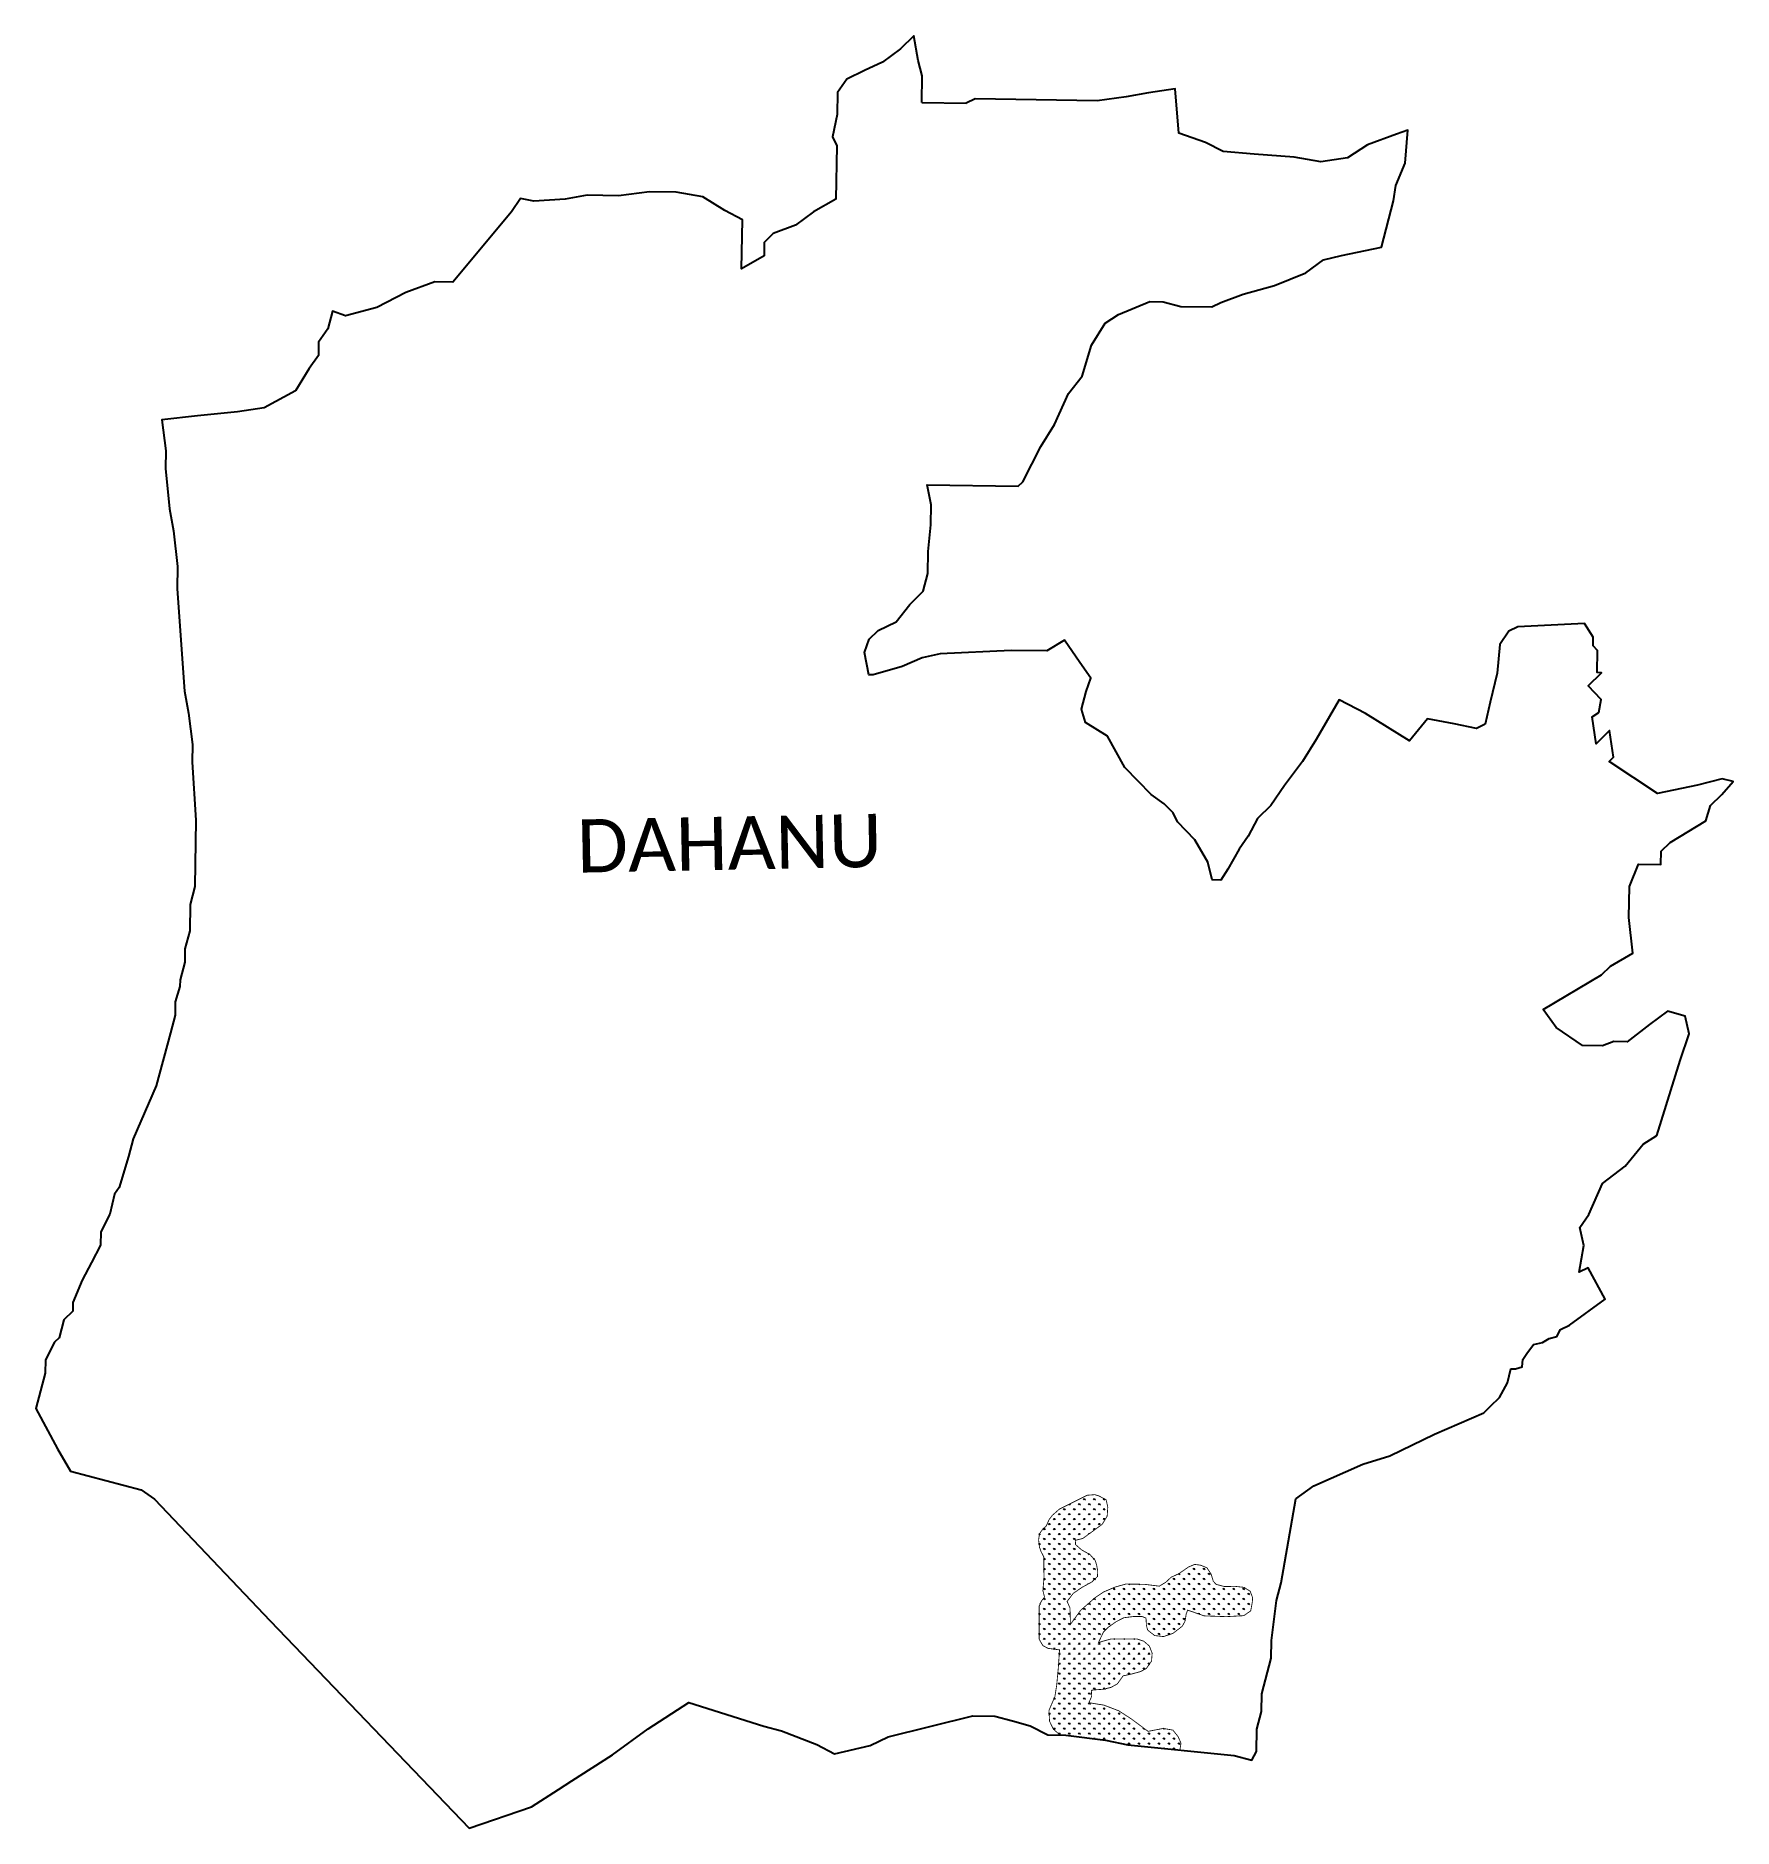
# Model space of a CAD drawing. Header units: metres. Extents: x 261051 to 267165, y 2208696 to 2215152.
import ezdxf

# ---------------------------------------------------------------- set-up
doc = ezdxf.new("R2010")
doc.units = ezdxf.units.M
for name, color, linetype in [('MANGROOVES', 112, 'Continuous'), ('village', 3, 'Continuous'), ('VILLAGE NAME', 250, 'Continuous')]:
    doc.layers.add(name, color=color, linetype=linetype)
doc.styles.get("Standard").update_dxf_attribs({"font": 'simplex.shx'})

msp = doc.modelspace()

# ---------------------------------------------------------------- hatches: boundary and pattern name
at = {"layer": 'MANGROOVES'}
h = msp.add_hatch(dxfattribs=at)
h.set_pattern_fill('GRASS', color=256)
h.paths.add_polyline_path([(264896.3, 2209402.5), (264913.6, 2209419.8), (264941.4, 2209439.6), (264969.6, 2209454.2), (265006.8, 2209459), (265035.3, 2209458.9), (265049.8, 2209453), (265051.2, 2209427.2), (265055.7, 2209409.8), (265080.8, 2209390.1), (265113.1, 2209386.4), (265147, 2209398), (265180.4, 2209423.7), (265190.5, 2209442.1), (265194.6, 2209467.9), (265199.6, 2209481.8), (265259.2, 2209461), (265339, 2209458.2), (265402, 2209461.7), (265427, 2209479.1), (265432.7, 2209510.5), (265433.8, 2209526.4), (265425.1, 2209549.6), (265402.9, 2209563.7), (265369.5, 2209567.4), (265332.6, 2209566.5), (265302.6, 2209574.4), (265292.2, 2209585.4), (265284.5, 2209611.1), (265269, 2209634.2), (265246.5, 2209643.5), (265225, 2209646.4), (265202.5, 2209636.8), (265168.4, 2209613.1), (265140, 2209599.9), (265120.9, 2209582), (265097.8, 2209568), (265045.1, 2209574.6), (264977.7, 2209575.7), (264938.5, 2209564.8), (264897.4, 2209547.2), (264865.6, 2209525.9), (264814.7, 2209481.4), (264777.6, 2209430.5), (264775.9, 2209489.4), (264765.6, 2209512.9), (264787.7, 2209542.2), (264820.6, 2209564.5), (264854.4, 2209582.9), (264875, 2209602.4), (264875.7, 2209622.5), (264872.4, 2209641.8), (264867, 2209660.2), (264847.9, 2209681.8), (264818, 2209698.5), (264796.1, 2209717.5), (264795.1, 2209732.9), (264822.2, 2209739.8), (264892.1, 2209790.9), (264909.9, 2209820.4), (264912.1, 2209852.7), (264906.3, 2209878.9), (264879.5, 2209893.3), (264864.7, 2209897.5), (264837.9, 2209895.4), (264737.3, 2209845.1), (264712.1, 2209822.8), (264700.9, 2209808), (264689.8, 2209783.6), (264679.3, 2209775.3), (264666.1, 2209756.9), (264662.9, 2209734.6), (264666, 2209708.6), (264672.1, 2209691.8), (264681.5, 2209673.5), (264682.2, 2209595.4), (264678.3, 2209552.7), (264684, 2209528.9), (264672.7, 2209513.8), (264664.7, 2209495.7), (264664.9, 2209416.4), (264665.2, 2209376.3), (264678, 2209354.3), (264696.5, 2209344), (264738.3, 2209338.6), (264733.9, 2209273.8), (264728.1, 2209211.8), (264721.6, 2209170.1), (264700.1, 2209120.3), (264702.3, 2209081.5), (264715.9, 2209053.1), (264739.1, 2209032.6), (264741.9, 2209031.9), (264760.5, 2209031.6), (264904.2, 2209013.4), (264984, 2208996.2), (265171.6, 2208977.7), (265175.9, 2209002.3), (265165.3, 2209026.1), (265146.5, 2209049.6), (265112.1, 2209055.6), (265057.2, 2209045.1), (264996.4, 2209090.2), (264951.6, 2209119.1), (264898.1, 2209139.5), (264844.1, 2209148.3), (264854.2, 2209171.6), (264852.8, 2209193), (264865.2, 2209194.5), (264897.1, 2209196.8), (264924.5, 2209203.7), (264946.9, 2209216.4), (264967.2, 2209244.9), (265001.8, 2209252.5), (265031.1, 2209260.7), (265050.9, 2209271.5), (265069.7, 2209298.1), (265071.9, 2209326.6), (265061.9, 2209352.2), (265041.5, 2209370), (265016.9, 2209377.9), (264923.6, 2209377.8), (264893.8, 2209369.5), (264878.4, 2209364.6)])

# ---------------------------------------------------------------- linework, layer by layer
at = {"layer": 'MANGROOVES', "const_width": 2.97}
msp.add_lwpolyline([(264741.9, 2209031.9), (264739.1, 2209032.6), (264715.9, 2209053.1), (264702.3, 2209081.5), (264700.1, 2209120.3), (264721.6, 2209170.1), (264728.1, 2209211.8), (264733.9, 2209273.8), (264738.3, 2209338.6), (264696.5, 2209344), (264678, 2209354.3), (264665.2, 2209376.3), (264664.9, 2209416.4), (264664.7, 2209495.7), (264672.7, 2209513.8), (264684, 2209528.9), (264678.3, 2209552.7), (264682.2, 2209595.4), (264681.5, 2209673.5), (264672.1, 2209691.8), (264666, 2209708.6), (264662.9, 2209734.6), (264666.1, 2209756.9), (264679.3, 2209775.3), (264689.8, 2209783.6), (264700.9, 2209808), (264712.1, 2209822.8), (264737.3, 2209845.1), (264837.9, 2209895.4), (264864.7, 2209897.5), (264879.5, 2209893.3), (264906.3, 2209878.9), (264912.1, 2209852.7), (264909.9, 2209820.4), (264892.1, 2209790.9), (264822.2, 2209739.8), (264795.1, 2209732.9), (264796.1, 2209717.5), (264818, 2209698.5), (264847.9, 2209681.8), (264867, 2209660.2), (264872.4, 2209641.8), (264875.7, 2209622.5), (264875, 2209602.4), (264854.4, 2209582.9), (264820.6, 2209564.5), (264787.7, 2209542.2), (264765.6, 2209512.9), (264775.9, 2209489.4), (264777.6, 2209430.5), (264814.7, 2209481.4), (264865.6, 2209525.9), (264897.4, 2209547.2), (264938.5, 2209564.8), (264977.7, 2209575.7), (265045.1, 2209574.6), (265097.8, 2209568), (265120.9, 2209582), (265140, 2209599.9), (265168.4, 2209613.1), (265202.5, 2209636.8), (265225, 2209646.4), (265246.5, 2209643.5), (265269, 2209634.2), (265284.5, 2209611.1), (265292.2, 2209585.4), (265302.6, 2209574.4), (265332.6, 2209566.5), (265369.5, 2209567.4), (265402.9, 2209563.7), (265425.1, 2209549.6), (265433.8, 2209526.4), (265432.7, 2209510.5), (265427, 2209479.1), (265402, 2209461.7), (265339, 2209458.2), (265259.2, 2209461), (265199.6, 2209481.8), (265194.6, 2209467.9), (265190.5, 2209442.1), (265180.4, 2209423.7), (265147, 2209398), (265113.1, 2209386.4), (265080.8, 2209390.1), (265055.7, 2209409.8), (265051.2, 2209427.2), (265049.8, 2209453), (265035.3, 2209458.9), (265006.8, 2209459), (264969.6, 2209454.2), (264941.4, 2209439.6), (264913.6, 2209419.8), (264896.3, 2209402.5), (264878.4, 2209364.6), (264893.8, 2209369.5), (264923.6, 2209377.8), (265016.9, 2209377.9), (265041.5, 2209370), (265061.9, 2209352.2), (265071.9, 2209326.6), (265069.7, 2209298.1), (265050.9, 2209271.5), (265031.1, 2209260.7), (265001.8, 2209252.5), (264967.2, 2209244.9), (264946.9, 2209216.4), (264924.5, 2209203.7), (264897.1, 2209196.8), (264865.2, 2209194.5), (264852.8, 2209193), (264854.2, 2209171.6), (264844.1, 2209148.3), (264898.1, 2209139.5), (264951.6, 2209119.1), (264996.4, 2209090.2), (265057.2, 2209045.1), (265112.1, 2209055.6), (265146.5, 2209049.6), (265165.3, 2209026.1), (265175.9, 2209002.3), (265171.6, 2208977.7)], dxfattribs=at)
at = {"layer": 'village'}
msp.add_lwpolyline([(264242.3, 2214911.1), (264243.8, 2215007.1), (264228.7, 2215063.3), (264214, 2215151.5), (264165.3, 2215104.3), (264100.6, 2215057.3), (264036.1, 2215026.2), (263971.6, 2214995.2), (263938.9, 2214947.7), (263937.7, 2214867.7), (263920.5, 2214788), (263936, 2214755.8), (263933, 2214563.8), (263852.3, 2214517.1), (263787.6, 2214470.1), (263707.2, 2214439.3), (263674.7, 2214407.8), (263673.9, 2214359.8), (263593.2, 2214313), (263595.9, 2214489), (263532.4, 2214522), (263453.2, 2214571.2), (263357.5, 2214588.6), (263261.5, 2214590.1), (263149.3, 2214575.8), (263037.3, 2214577.5), (262957.1, 2214562.8), (262845, 2214556.5), (262797.2, 2214565.2), (262764.4, 2214517.7), (262552.6, 2214264.9), (262488.6, 2214265.9), (262384, 2214227.5), (262279.2, 2214173.1), (262166.8, 2214142.8), (262119, 2214159.6), (262102, 2214095.8), (262069.3, 2214048.4), (262068.6, 2214000.4), (262035.9, 2213952.9), (261986.7, 2213873.6), (261873.7, 2213811.3), (261777.5, 2213796.8), (261633.3, 2213783), (261505.1, 2213769), (261519.4, 2213656.8), (261518.4, 2213592.8), (261532.2, 2213448.6), (261547, 2213368.4), (261561, 2213240.2), (261559.8, 2213160.2), (261586.2, 2212791.8), (261600.9, 2212711.6), (261615.2, 2212599.4), (261614.3, 2212535.4), (261627.1, 2212327.2), (261623.4, 2212087.3), (261606.5, 2212023.5), (261605, 2211927.6), (261588, 2211863.8), (261587.3, 2211815.8), (261570.3, 2211752.1), (261569.9, 2211728.1), (261553.1, 2211672.4), (261552.4, 2211624.4), (261535.4, 2211560.7), (261484.5, 2211369.5), (261401.5, 2211178.8), (261384.6, 2211115), (261350.9, 2211003.6), (261334.5, 2210979.8), (261317.5, 2210908), (261284.5, 2210844.6), (261283.7, 2210796.6), (261250.8, 2210733.1), (261217.8, 2210669.6), (261184.6, 2210590.1), (261184.1, 2210558.1), (261151.6, 2210526.6), (261134.7, 2210462.9), (261118.4, 2210447.1), (261085.4, 2210383.6), (261084.7, 2210335.6), (261050.8, 2210208.2), (261128.6, 2210063), (261175.3, 2209982.3), (261430.2, 2209914.4), (261477.8, 2209881.7), (261895, 2209443.3), (262611.6, 2208696.4), (262836.7, 2208773), (262933.6, 2208835.5), (262982.1, 2208866.8), (263127.6, 2208960.5), (263257, 2209054.5), (263402.4, 2209148.4), (263673.1, 2209064.2), (263736.8, 2209047.2), (263864, 2208997.3), (263927.6, 2208964.4), (264056, 2208994.4), (264120.5, 2209025.4), (264425.6, 2209100.7), (264505.6, 2209099.5), (264569.3, 2209082.5), (264633, 2209065.5), (264696.5, 2209032.6), (264760.5, 2209031.6), (264904.2, 2209013.4), (264984, 2208996.2), (265367.4, 2208958.3), (265431.1, 2208941.4), (265447.6, 2208973.1), (265448.8, 2209053.1), (265465.8, 2209116.9), (265466.7, 2209180.8), (265500.7, 2209308.3), (265501.7, 2209372.2), (265519.8, 2209516), (265536.8, 2209579.7), (265589.5, 2209882.9), (265654.2, 2209929.9), (265831.3, 2210007.2), (265927.8, 2210037.7), (266089, 2210115.3), (266266.1, 2210192.6), (266290.5, 2210216.2), (266322.9, 2210247.6), (266352.5, 2210300.6), (266364.5, 2210351), (266380.5, 2210350.8), (266404.6, 2210358.4), (266407.1, 2210384.5), (266421.4, 2210406.1), (266445.9, 2210437.8), (266478, 2210445.3), (266502.5, 2210460.5), (266529.7, 2210466.8), (266542.7, 2210492.3), (266574.9, 2210507.8), (266704.3, 2210601.8), (266642, 2210714.8), (266609.8, 2210699.2), (266627.3, 2210795), (266612.3, 2210859.2), (266645, 2210906.7), (266694.7, 2211017.9), (266775.6, 2211080.7), (266840.9, 2211159.7), (266889.3, 2211191), (266973.5, 2211461.6), (267006.9, 2211557.1), (266991.9, 2211621.4), (266928.2, 2211638.3), (266863.4, 2211591.3), (266782.5, 2211528.6), (266734.5, 2211529.3), (266694.3, 2211513.9), (266622.3, 2211515), (266527.3, 2211580.5), (266480.3, 2211645.2), (266690.2, 2211769.9), (266722.7, 2211801.5), (266803.4, 2211848.2), (266789.3, 2211976.4), (266791, 2212088.4), (266824.2, 2212167.9), (266904.2, 2212166.6), (266905, 2212214.6), (266937.4, 2212246.1), (267066.6, 2212324.2), (267083.4, 2212379.9), (267124, 2212419.3), (267164.8, 2212466.6), (267124.9, 2212475.3), (267036.6, 2212452.6), (266892.1, 2212422.8), (266717.9, 2212537.5), (266734.1, 2212553.2), (266719.6, 2212649.4), (266670.9, 2212602.2), (266656.4, 2212698.4), (266680.6, 2212714), (266689.3, 2212761.9), (266642.1, 2212810.6), (266690.8, 2212857.9), (266674.8, 2212858.1), (266676, 2212938.1), (266660.3, 2212954.3), (266660.8, 2212986.3), (266629.5, 2213034.8), (266389.3, 2213022.5), (266357.1, 2213006.9), (266324.4, 2212959.4), (266314.8, 2212855.6), (266289.2, 2212752), (266272, 2212672.3), (266239.7, 2212656.7), (266160, 2212674), (266064.3, 2212691.4), (265999.1, 2212612.4), (265840.6, 2212710.8), (265745.4, 2212760.3), (265663.2, 2212617.6), (265614, 2212538.3), (265548.7, 2212451.3), (265499.6, 2212380.1), (265450.9, 2212332.9), (265417.9, 2212269.3), (265385.2, 2212221.8), (265344.1, 2212150.5), (265319.5, 2212110.8), (265287.5, 2212111.3), (265272.5, 2212175.6), (265225.7, 2212256.3), (265162.7, 2212321.2), (265147.2, 2212353.5), (265115.7, 2212386), (265068.2, 2212418.6), (265021, 2212467.4), (264973.7, 2212516.1), (264911.4, 2212629), (264832.2, 2212678.2), (264816.9, 2212726.5), (264833.9, 2212790.2), (264850.6, 2212838), (264811.5, 2212894.6), (264756.7, 2212975.4), (264692.1, 2212936.4), (264564.2, 2212938.3), (264308, 2212926.2), (264243.8, 2212911.2), (264171.3, 2212880.3), (264066.9, 2212849.9), (264050.9, 2212850.2), (264036.1, 2212930.4), (264052.8, 2212978.1), (264085.3, 2213009.7), (264149.8, 2213040.6), (264198.8, 2213103.9), (264247.5, 2213151.1), (264264.4, 2213214.9), (264265.6, 2213294.8), (264275.1, 2213390.7), (264276.2, 2213462.7), (264261.3, 2213534.9), (264589.2, 2213529.9), (264605.5, 2213545.6), (264671.4, 2213672.6), (264720.6, 2213751.9), (264770.3, 2213863.1), (264819.3, 2213926.4), (264852.9, 2214037.9), (264902.1, 2214117.1), (264950.6, 2214148.3), (265063.3, 2214194.6), (265111.3, 2214193.9), (265175.1, 2214176.9), (265287, 2214175.2), (265319.2, 2214190.7), (265399.7, 2214221.5), (265512.1, 2214251.8), (265624.9, 2214298), (265689.6, 2214345), (265753.8, 2214360), (265898.2, 2214389.9), (265940.8, 2214557.2), (265949.6, 2214613), (265982.9, 2214692.5), (265992.7, 2214812.4), (265952.4, 2214797), (265847.9, 2214758.6), (265775.2, 2214711.7), (265679, 2214697.2), (265583.2, 2214714.6), (265439.4, 2214724.8), (265327.6, 2214734.6), (265264, 2214767.5), (265168.6, 2214801), (265155, 2214961.2), (265058.8, 2214946.6), (264978.6, 2214931.8), (264874.4, 2214917.5), (264434.5, 2214924.2), (264402.3, 2214908.6)], dxfattribs=at)
at = {"layer": 'village', "flags": 128}
msp.add_lwpolyline([(264242.3, 2214911.1), (264402.3, 2214908.6)], dxfattribs=at)

# ---------------------------------------------------------------- texts
at = {"layer": 'VILLAGE NAME', "insert": (262998.1, 2212329), "char_height": 191.456, "attachment_point": 1, "rotation": 1.10283}
msp.add_mtext_dynamic_manual_height_columns('{\\fCalibri|b0|i0|c0|p34;DAHANU}', width=161.46, gutter_width=957.3, heights=[0], dxfattribs=at)

doc.saveas('drawing.dxf')
